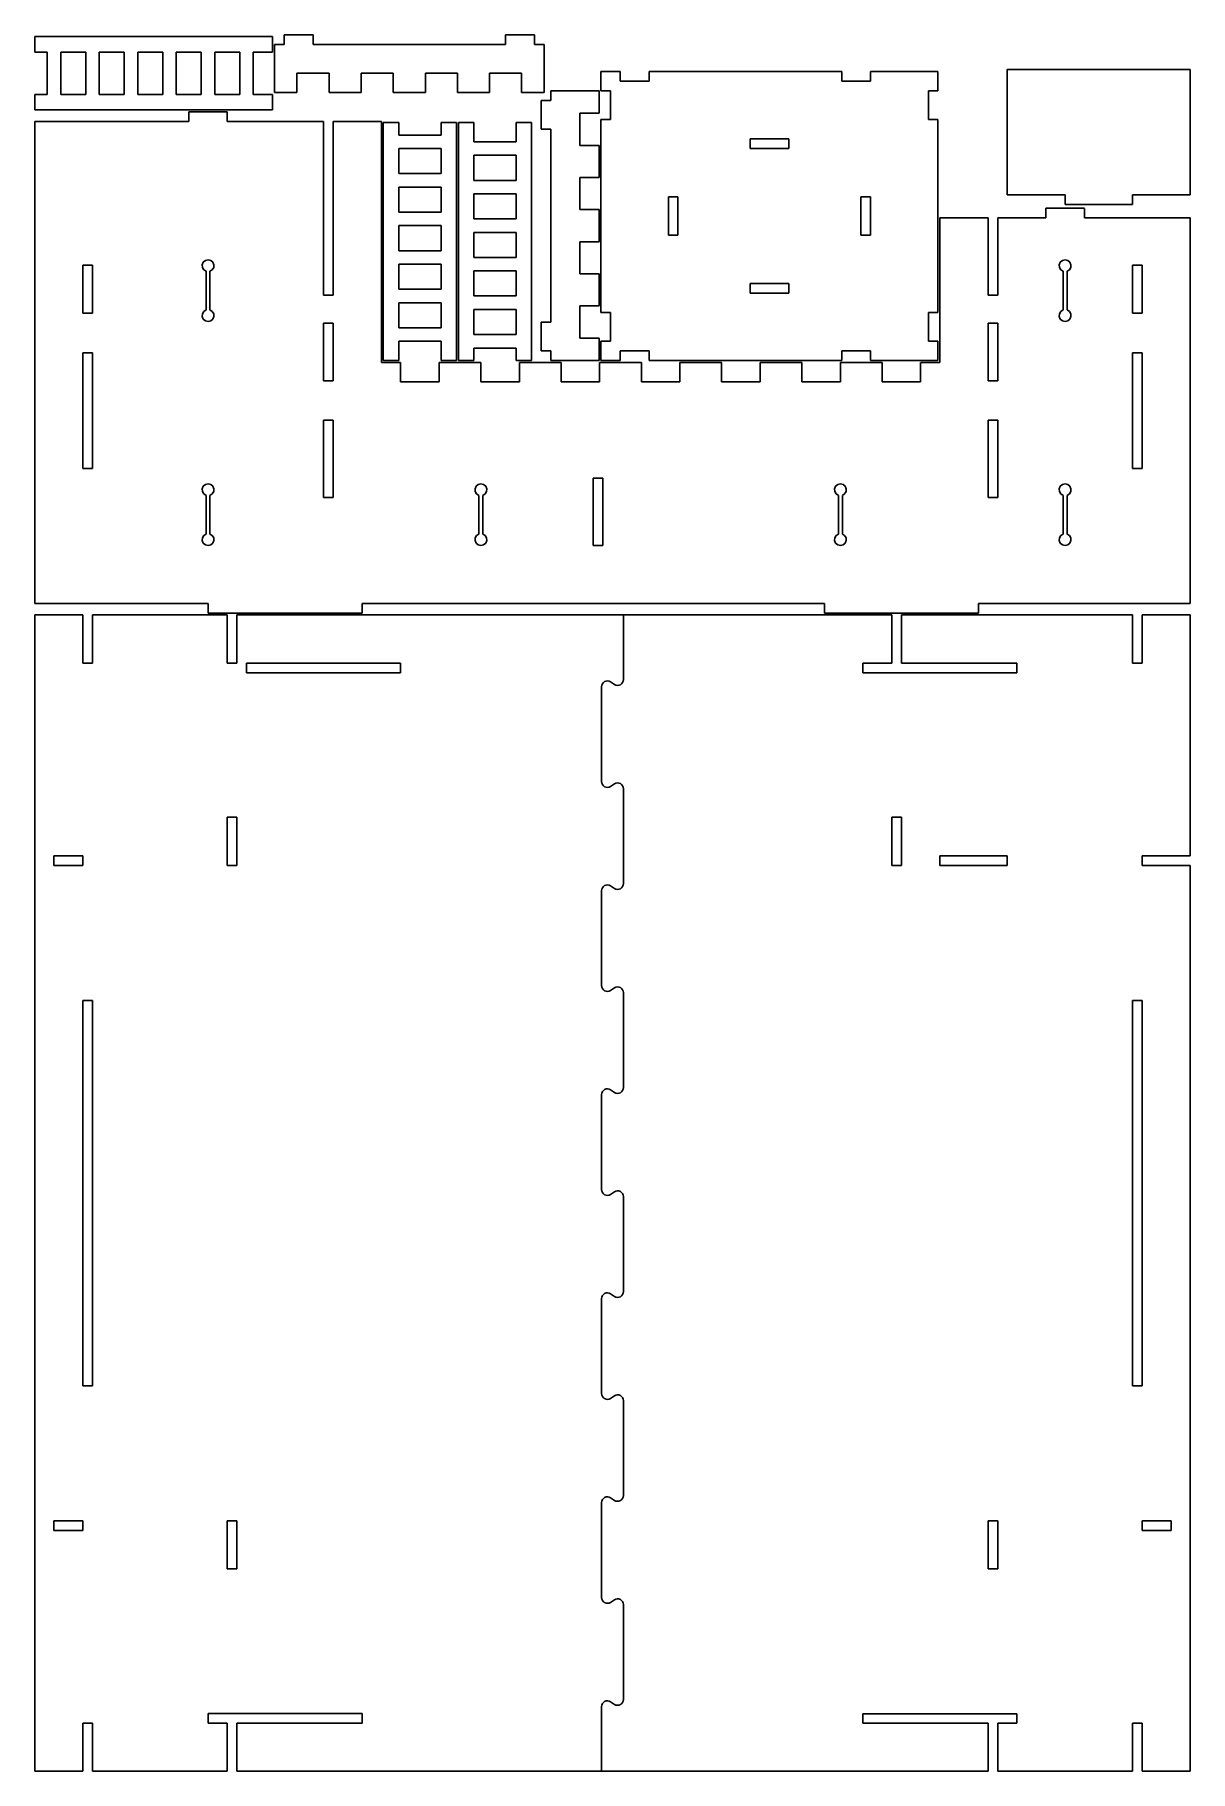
# Model space of a CAD drawing. Header units: millimetres. Extents: x -281 to 281, y -422 to 423.
import ezdxf

# ---------------------------------------------------------------- set-up
doc = ezdxf.new("R2010")
doc.units = ezdxf.units.MM
doc.header["$MEASUREMENT"] = 0

msp = doc.modelspace()

# ---------------------------------------------------------------- linework, layer by layer
for p, q in [((-159.84, 418.19), (-159.84, 422.87)), ((-159.84, 422.87), (-145.78, 422.87)), ((-145.78, 418.19), (-145.78, 422.87)), ((-52.03, 422.87), (-52.03, 418.2)), ((-52.03, 422.87), (-37.97, 422.87)), ((-37.97, 418.19), (-37.97, 422.87)), ((-281.25, 421.94), (-281.25, 414.44)), ((-281.25, 421.94), (-165.47, 421.94)), ((-281.25, 414.44), (-275.16, 414.44)), ((-275.16, 414.44), (-275.16, 393.81)), ((-256.41, 414.44), (-268.59, 414.44)), ((-268.59, 414.44), (-268.59, 393.81)), ((-256.41, 393.81), (-256.41, 414.44)), ((-249.84, 393.81), (-249.84, 414.44)), ((-249.84, 414.44), (-237.66, 414.44)), ((-237.66, 414.44), (-237.66, 393.81)), ((-218.91, 414.44), (-231.09, 414.44)), ((-231.09, 414.44), (-231.09, 393.81)), ((-218.91, 393.81), (-218.91, 414.43)), ((-200.16, 414.44), (-212.34, 414.44)), ((-212.34, 414.44), (-212.34, 393.82)), ((-200.16, 393.81), (-200.16, 414.44)), ((-181.41, 414.44), (-193.59, 414.44)), ((-193.59, 414.44), (-193.59, 393.82)), ((-181.41, 393.81), (-181.41, 414.43)), ((-165.47, 414.44), (-174.84, 414.44)), ((-174.84, 414.44), (-174.84, 393.81)), ((-165.47, 421.94), (-165.47, 414.44)), ((-164.53, 394.75), (-164.53, 418.19)), ((-164.53, 418.19), (-159.84, 418.19)), ((-145.78, 418.19), (-52.03, 418.19)), ((-37.97, 418.19), (-33.28, 418.19)), ((-33.28, 418.19), (-33.28, 394.75)), ((192.19, 405.94), (281.25, 405.94)), ((192.19, 405.94), (192.19, 345)), ((281.25, 405.94), (281.25, 345)), ((-153.59, 394.75), (-153.59, 404.12)), ((-153.59, 404.12), (-137.97, 404.12)), ((-137.97, 404.12), (-137.97, 394.75)), ((-122.34, 404.12), (-106.72, 404.12)), ((-122.34, 404.12), (-122.34, 394.75)), ((-106.72, 394.75), (-106.72, 404.12)), ((-91.09, 394.75), (-91.09, 404.12)), ((-91.09, 404.12), (-75.47, 404.12)), ((-75.47, 404.12), (-75.47, 394.75)), ((-59.84, 394.75), (-59.84, 404.12)), ((-59.84, 404.12), (-44.22, 404.12)), ((-44.22, 404.12), (-44.22, 394.75)), ((3.75, 405), (-5.62, 405)), ((-5.62, 405), (-5.62, 395.63)), ((3.75, 400.31), (3.75, 405)), ((17.81, 400.31), (3.75, 400.31)), ((111.56, 405), (17.81, 405)), ((17.81, 405), (17.81, 400.31)), ((111.56, 400.31), (111.56, 405)), ((125.63, 400.31), (111.56, 400.31)), ((158.44, 405), (125.63, 405)), ((125.63, 405), (125.63, 400.31)), ((158.44, 395.62), (158.44, 405)), ((-275.16, 393.81), (-281.25, 393.81)), ((-281.25, 393.81), (-281.25, 386.31)), ((-268.59, 393.81), (-256.41, 393.81)), ((-237.66, 393.81), (-249.84, 393.81)), ((-231.09, 393.81), (-218.91, 393.81)), ((-212.34, 393.81), (-200.16, 393.81)), ((-181.41, 393.81), (-193.59, 393.81)), ((-174.84, 393.81), (-165.47, 393.81)), ((-165.47, 393.81), (-165.47, 386.31)), ((-153.59, 394.75), (-164.53, 394.75)), ((-122.34, 394.75), (-137.97, 394.75)), ((-91.09, 394.75), (-106.72, 394.75)), ((-59.84, 394.75), (-75.47, 394.75)), ((-44.22, 394.75), (-33.28, 394.75)), ((-34.69, 390.94), (-30, 390.94)), ((-34.69, 376.88), (-34.69, 390.94)), ((-30, 390.94), (-30, 395.62)), ((-30, 395.62), (-6.56, 395.62)), ((-6.56, 395.62), (-6.56, 384.69)), ((-5.62, 395.62), (-0.94, 395.62)), ((-0.94, 395.62), (-0.94, 381.57)), ((153.75, 381.56), (153.75, 395.62)), ((153.75, 395.62), (158.44, 395.62)), ((-281.25, 386.31), (-165.47, 386.31)), ((-281.25, 146.25), (-281.25, 380.62)), ((-281.25, 380.62), (-206.25, 380.62)), ((-187.5, 385.31), (-206.25, 385.31)), ((-206.25, 385.3), (-206.25, 380.63)), ((-187.5, 385.31), (-187.5, 380.62)), ((-187.5, 380.62), (-140.62, 380.62)), ((-140.62, 380.62), (-140.62, 296.25)), ((-135.94, 296.25), (-135.94, 380.62)), ((-135.94, 380.62), (-112.51, 380.62)), ((-112.5, 263.44), (-112.5, 380.62)), ((-104.06, 380.16), (-111.56, 380.16)), ((-111.56, 380.16), (-111.56, 264.38)), ((-104.06, 374.06), (-104.06, 380.16)), ((-83.44, 380.16), (-75.96, 380.16)), ((-83.44, 380.16), (-83.44, 374.08)), ((-75.94, 264.38), (-75.94, 380.16)), ((-67.5, 380.16), (-75, 380.16)), ((-75, 380.16), (-75, 264.38)), ((-67.5, 370.78), (-67.5, 380.16)), ((-46.88, 370.78), (-46.88, 380.16)), ((-46.87, 380.16), (-39.37, 380.16)), ((-39.37, 380.16), (-39.37, 264.38)), ((-6.56, 384.69), (-15.94, 384.69)), ((-15.94, 384.69), (-15.94, 369.06)), ((-0.94, 381.56), (-5.62, 381.56)), ((-5.62, 381.56), (-5.62, 287.81)), ((158.44, 381.56), (153.75, 381.56)), ((158.44, 287.81), (158.44, 381.56)), ((-104.06, 374.06), (-83.44, 374.06)), ((-34.69, 376.88), (-30.01, 376.88)), ((-30, 283.12), (-30, 376.87)), ((85.78, 372.19), (67.03, 372.19)), ((67.03, 372.19), (67.03, 367.5)), ((85.78, 367.5), (85.78, 372.19)), ((-104.06, 367.5), (-104.06, 355.31)), ((-83.44, 367.5), (-104.06, 367.5)), ((-83.44, 355.31), (-83.44, 367.5)), ((-46.88, 370.78), (-67.5, 370.78)), ((-46.88, 364.22), (-67.5, 364.22)), ((-67.5, 352.03), (-67.5, 364.21)), ((-46.88, 364.22), (-46.88, 352.03)), ((-15.94, 369.06), (-6.56, 369.06)), ((-6.56, 369.06), (-6.56, 353.44)), ((67.03, 367.5), (85.78, 367.5)), ((-104.06, 355.31), (-83.44, 355.31)), ((-104.06, 336.56), (-104.06, 348.75)), ((-104.06, 348.75), (-83.44, 348.75)), ((-83.44, 348.75), (-83.44, 336.56)), ((-67.5, 352.03), (-46.88, 352.03)), ((-6.56, 353.44), (-15.94, 353.44)), ((-15.94, 353.44), (-15.94, 337.81)), ((-67.5, 333.28), (-67.5, 345.47)), ((-46.88, 345.47), (-67.5, 345.47)), ((-46.88, 333.28), (-46.88, 345.47)), ((27.19, 325.31), (27.19, 344.06)), ((27.19, 344.06), (31.87, 344.06)), ((31.88, 344.06), (31.88, 325.31)), ((120.94, 344.06), (120.94, 325.31)), ((125.63, 344.06), (120.94, 344.06)), ((125.63, 325.31), (125.63, 344.06)), ((192.19, 345), (220.31, 345)), ((210.94, 333.75), (210.94, 338.44)), ((210.94, 338.44), (229.69, 338.44)), ((220.31, 345), (220.31, 340.31)), ((220.31, 340.31), (253.12, 340.31)), ((229.69, 333.75), (229.69, 338.42)), ((281.25, 345), (253.13, 345)), ((253.12, 345), (253.12, 340.31)), ((-83.44, 336.56), (-104.06, 336.56)), ((-104.06, 330), (-83.44, 330)), ((-104.06, 317.81), (-104.06, 330)), ((-83.44, 330), (-83.44, 317.81)), ((-67.5, 333.28), (-46.88, 333.28)), ((-6.56, 337.81), (-15.94, 337.81)), ((-6.56, 322.19), (-6.56, 337.81)), ((159.38, 333.75), (159.38, 263.44)), ((182.81, 333.75), (159.38, 333.75)), ((182.81, 296.25), (182.81, 333.75)), ((210.94, 333.75), (187.5, 333.75)), ((187.5, 333.75), (187.5, 296.25)), ((229.69, 333.75), (281.25, 333.75)), ((281.25, 333.75), (281.25, 146.25)), ((-67.5, 314.53), (-67.5, 326.72)), ((-67.5, 326.72), (-46.88, 326.72)), ((-46.88, 326.72), (-46.88, 314.54)), ((-15.94, 306.56), (-15.94, 322.19)), ((-15.94, 322.19), (-6.56, 322.19)), ((31.88, 325.31), (27.19, 325.31)), ((120.94, 325.31), (125.62, 325.31)), ((-198.18, 313.09), (-199.2, 312.23)), ((-196.88, 313.41), (-198.18, 313.09)), ((-195.57, 313.09), (-196.88, 313.41)), ((-194.55, 312.23), (-195.57, 313.09)), ((-83.44, 317.81), (-104.06, 317.81)), ((-46.88, 314.53), (-67.5, 314.53)), ((217.98, 312.23), (219.01, 313.09)), ((219.01, 313.09), (220.31, 313.41)), ((220.31, 313.41), (221.62, 313.09)), ((221.62, 313.09), (222.64, 312.23)), ((-257.81, 310.8), (-253.13, 310.8)), ((-257.81, 287.36), (-257.81, 310.79)), ((-253.13, 310.79), (-253.13, 287.36)), ((-199.63, 309.65), (-199.73, 310.99)), ((-199.2, 312.23), (-199.72, 311)), ((-198.95, 308.5), (-199.63, 309.65)), ((-197.81, 307.78), (-198.95, 308.5)), ((-197.81, 289.03), (-197.81, 307.78)), ((-195.94, 307.78), (-194.8, 308.5)), ((-195.94, 289.03), (-195.94, 307.78)), ((-194.8, 308.5), (-194.12, 309.65)), ((-194.02, 310.99), (-194.55, 312.23)), ((-194.12, 309.65), (-194.02, 310.99)), ((-83.44, 311.25), (-104.06, 311.25)), ((-104.06, 311.25), (-104.06, 299.06)), ((-83.44, 311.25), (-83.44, 299.06)), ((-67.5, 307.97), (-46.88, 307.97)), ((-67.5, 295.78), (-67.5, 307.97)), ((-46.88, 307.97), (-46.88, 295.78)), ((-6.56, 306.56), (-15.94, 306.56)), ((-6.56, 290.94), (-6.56, 306.56)), ((217.46, 310.99), (217.98, 312.23)), ((217.55, 309.65), (217.46, 310.99)), ((218.24, 308.5), (217.55, 309.65)), ((219.38, 307.78), (218.24, 308.5)), ((219.38, 289.03), (219.38, 307.78)), ((222.38, 308.5), (221.25, 307.78)), ((221.25, 307.78), (221.25, 289.03)), ((223.07, 309.65), (222.38, 308.5)), ((222.64, 312.23), (223.16, 310.99)), ((223.16, 310.99), (223.07, 309.65)), ((253.12, 310.8), (257.81, 310.8)), ((253.12, 287.36), (253.12, 310.8)), ((257.81, 310.8), (257.81, 287.36)), ((-140.62, 296.25), (-135.94, 296.25)), ((-104.06, 299.06), (-83.44, 299.06)), ((-46.88, 295.78), (-67.5, 295.78)), ((85.78, 301.87), (67.03, 301.87)), ((67.03, 301.87), (67.03, 297.19)), ((67.03, 297.19), (85.78, 297.19)), ((85.78, 297.19), (85.78, 301.87)), ((187.5, 296.25), (182.81, 296.25)), ((-253.13, 287.36), (-257.81, 287.36)), ((-199.63, 287.16), (-198.95, 288.31)), ((-198.95, 288.31), (-197.81, 289.03)), ((-195.94, 289.03), (-194.8, 288.31)), ((-194.8, 288.31), (-194.12, 287.16)), ((-83.44, 292.5), (-104.06, 292.5)), ((-104.06, 280.31), (-104.06, 292.5)), ((-83.44, 292.5), (-83.44, 280.32)), ((-67.5, 277.03), (-67.5, 289.22)), ((-46.88, 289.22), (-67.5, 289.22)), ((-46.88, 277.03), (-46.88, 289.22)), ((-15.94, 275.31), (-15.94, 290.94)), ((-15.94, 290.94), (-6.56, 290.94)), ((-5.62, 287.81), (-0.94, 287.81)), ((-0.94, 287.81), (-0.94, 273.75)), ((153.75, 273.75), (153.75, 287.81)), ((153.75, 287.81), (158.44, 287.81)), ((217.55, 287.16), (218.24, 288.31)), ((218.24, 288.31), (219.37, 289.03)), ((221.25, 289.03), (222.38, 288.31)), ((222.38, 288.31), (223.07, 287.16)), ((257.81, 287.36), (253.12, 287.36)), ((-199.73, 285.82), (-199.63, 287.16)), ((-199.2, 284.59), (-199.73, 285.82)), ((-198.18, 283.72), (-199.2, 284.58)), ((-196.88, 283.41), (-198.18, 283.72)), ((-195.57, 283.72), (-196.88, 283.41)), ((-194.55, 284.59), (-195.57, 283.72)), ((-194.02, 285.82), (-194.54, 284.59)), ((-194.12, 287.16), (-194.02, 285.82)), ((-140.62, 282.58), (-135.94, 282.58)), ((-140.62, 254.46), (-140.62, 282.58)), ((-135.94, 282.58), (-135.94, 254.46)), ((-104.06, 280.31), (-83.44, 280.31)), ((-34.69, 269.06), (-34.69, 283.12)), ((-30, 283.12), (-34.67, 283.12)), ((182.81, 254.46), (182.81, 282.58)), ((182.82, 282.58), (187.5, 282.58)), ((187.5, 282.58), (187.5, 254.46)), ((217.46, 285.82), (217.55, 287.16)), ((217.98, 284.59), (217.46, 285.82)), ((219.01, 283.72), (217.98, 284.59)), ((220.31, 283.41), (219.01, 283.72)), ((221.62, 283.72), (220.31, 283.41)), ((222.64, 284.58), (221.62, 283.72)), ((223.16, 285.82), (222.64, 284.59)), ((223.07, 287.16), (223.16, 285.82)), ((-104.06, 273.75), (-104.06, 264.38)), ((-104.06, 273.75), (-83.44, 273.75)), ((-83.44, 273.75), (-83.44, 264.38)), ((-67.5, 277.03), (-46.88, 277.03)), ((-46.88, 270.47), (-67.5, 270.47)), ((-67.5, 264.38), (-67.5, 270.46)), ((-46.88, 264.38), (-46.88, 270.47)), ((-6.56, 275.31), (-15.93, 275.31)), ((-6.56, 264.38), (-6.56, 275.31)), ((-0.94, 273.75), (-5.62, 273.75)), ((-5.62, 273.75), (-5.62, 264.38)), ((158.44, 273.75), (153.75, 273.75)), ((158.44, 264.38), (158.44, 273.75)), ((-253.13, 268.12), (-257.81, 268.12)), ((-257.81, 268.12), (-257.81, 211.88)), ((-253.13, 211.88), (-253.13, 268.12)), ((-103.12, 263.44), (-112.5, 263.44)), ((-104.06, 264.38), (-111.56, 264.38)), ((-103.12, 254.06), (-103.12, 263.44)), ((-64.06, 263.44), (-84.37, 263.44)), ((-84.37, 263.44), (-84.37, 254.06)), ((-83.44, 264.38), (-75.94, 264.38)), ((-67.5, 264.38), (-75, 264.38)), ((-64.06, 254.06), (-64.06, 263.44)), ((-39.38, 264.38), (-46.87, 264.38)), ((-25, 263.44), (-45.31, 263.44)), ((-45.31, 263.44), (-45.31, 254.06)), ((-34.69, 269.06), (-30, 269.06)), ((-30, 269.06), (-30, 264.38)), ((-30, 264.38), (-6.56, 264.38)), ((-25, 254.06), (-25, 263.44)), ((-6.25, 263.44), (14.06, 263.44)), ((-6.25, 254.06), (-6.25, 263.44)), ((-5.62, 264.38), (3.75, 264.38)), ((17.81, 269.06), (3.75, 269.06)), ((3.75, 269.06), (3.75, 264.38)), ((14.06, 263.44), (14.06, 254.06)), ((17.81, 264.38), (17.81, 269.05)), ((111.56, 264.38), (17.81, 264.38)), ((32.81, 254.06), (32.81, 263.44)), ((32.81, 263.44), (53.13, 263.44)), ((53.13, 263.44), (53.13, 254.06)), ((92.19, 263.44), (71.88, 263.44)), ((71.88, 254.06), (71.88, 263.44)), ((92.19, 254.06), (92.19, 263.44)), ((131.25, 263.44), (110.94, 263.44)), ((110.94, 254.06), (110.94, 263.44)), ((125.63, 269.06), (111.56, 269.06)), ((111.56, 269.06), (111.56, 264.38)), ((125.63, 269.06), (125.63, 264.38)), ((125.63, 264.38), (158.44, 264.38)), ((131.25, 254.06), (131.25, 263.44)), ((150, 254.06), (150, 263.44)), ((159.38, 263.44), (150.01, 263.44)), ((253.12, 268.12), (253.12, 211.88)), ((257.81, 268.12), (253.12, 268.12)), ((257.81, 211.88), (257.81, 268.12)), ((-135.94, 254.46), (-140.62, 254.46)), ((-84.38, 254.06), (-103.12, 254.06)), ((-45.31, 254.06), (-64.06, 254.06)), ((-25, 254.06), (-6.25, 254.06)), ((14.06, 254.06), (32.81, 254.06)), ((53.13, 254.06), (71.88, 254.06)), ((92.19, 254.06), (110.94, 254.06)), ((131.25, 254.06), (150, 254.06)), ((187.5, 254.46), (182.81, 254.46)), ((-135.94, 235.31), (-140.62, 235.31)), ((-140.62, 235.31), (-140.62, 197.81)), ((-135.94, 197.81), (-135.94, 235.31)), ((187.5, 235.31), (182.81, 235.31)), ((182.81, 235.31), (182.81, 197.81)), ((187.5, 197.81), (187.5, 235.31)), ((-257.81, 211.88), (-253.13, 211.88)), ((253.13, 211.88), (257.81, 211.88)), ((-199.73, 201.96), (-199.2, 203.2)), ((-199.2, 203.2), (-198.18, 204.06)), ((-198.18, 204.06), (-196.88, 204.37)), ((-196.87, 204.37), (-195.57, 204.06)), ((-195.57, 204.06), (-194.55, 203.2)), ((-194.55, 203.2), (-194.02, 201.96)), ((-66.91, 201.96), (-66.39, 203.2)), ((-66.39, 203.2), (-65.37, 204.06)), ((-65.37, 204.06), (-64.06, 204.37)), ((-64.06, 204.37), (-62.76, 204.06)), ((-62.76, 204.06), (-61.73, 203.2)), ((-61.73, 203.2), (-61.21, 201.96)), ((-4.69, 207.19), (-9.37, 207.19)), ((-9.37, 207.19), (-9.37, 174.38)), ((-4.69, 174.38), (-4.69, 207.19)), ((108.09, 201.96), (108.61, 203.2)), ((108.61, 203.2), (109.63, 204.06)), ((109.63, 204.06), (110.94, 204.37)), ((110.94, 204.37), (112.24, 204.06)), ((112.24, 204.06), (113.27, 203.2)), ((113.27, 203.2), (113.79, 201.96)), ((217.98, 203.2), (217.46, 201.96)), ((219.01, 204.06), (217.98, 203.2)), ((220.31, 204.37), (219.01, 204.06)), ((221.62, 204.06), (220.31, 204.37)), ((222.64, 203.2), (221.62, 204.06)), ((223.16, 201.96), (222.64, 203.2)), ((-199.63, 200.62), (-199.73, 201.96)), ((-198.95, 199.47), (-199.63, 200.62)), ((-197.81, 198.75), (-198.95, 199.47)), ((-197.81, 180), (-197.81, 198.75)), ((-194.8, 199.47), (-195.94, 198.75)), ((-195.94, 198.75), (-195.94, 180)), ((-194.12, 200.62), (-194.8, 199.47)), ((-194.02, 201.96), (-194.12, 200.62)), ((-140.62, 197.81), (-135.94, 197.81)), ((-66.82, 200.62), (-66.91, 201.96)), ((-66.13, 199.47), (-66.82, 200.62)), ((-65, 198.75), (-66.13, 199.47)), ((-65, 180), (-65, 198.75)), ((-61.99, 199.47), (-63.12, 198.75)), ((-63.12, 198.75), (-63.12, 180)), ((-61.3, 200.62), (-61.99, 199.47)), ((-61.21, 201.96), (-61.3, 200.62)), ((108.18, 200.62), (108.09, 201.96)), ((108.87, 199.47), (108.18, 200.62)), ((110, 198.75), (108.87, 199.47)), ((110, 180), (110, 198.75)), ((113.01, 199.47), (111.88, 198.75)), ((111.88, 198.75), (111.88, 180)), ((113.7, 200.62), (113.01, 199.47)), ((113.79, 201.96), (113.7, 200.62)), ((182.81, 197.81), (187.5, 197.81)), ((217.46, 201.96), (217.55, 200.62)), ((217.55, 200.62), (218.24, 199.47)), ((218.24, 199.47), (219.38, 198.75)), ((219.38, 198.75), (219.38, 180)), ((221.25, 198.75), (222.38, 199.47)), ((221.25, 180), (221.25, 198.75)), ((222.38, 199.47), (223.07, 200.62)), ((223.07, 200.62), (223.16, 201.96)), ((-199.73, 176.79), (-199.63, 178.13)), ((-199.63, 178.13), (-198.95, 179.28)), ((-198.95, 179.28), (-197.81, 180)), ((-195.94, 180), (-194.8, 179.28)), ((-194.8, 179.28), (-194.12, 178.13)), ((-194.12, 178.13), (-194.02, 176.79)), ((-66.91, 176.79), (-66.82, 178.13)), ((-66.82, 178.13), (-66.13, 179.28)), ((-66.13, 179.28), (-65, 180)), ((-63.12, 180), (-61.99, 179.28)), ((-61.99, 179.28), (-61.3, 178.13)), ((-61.3, 178.13), (-61.21, 176.79)), ((108.09, 176.79), (108.18, 178.13)), ((108.18, 178.13), (108.87, 179.28)), ((108.87, 179.28), (110, 180)), ((111.88, 180), (113.01, 179.28)), ((113.01, 179.28), (113.7, 178.13)), ((113.7, 178.13), (113.79, 176.79)), ((217.55, 178.13), (217.46, 176.79)), ((218.24, 179.28), (217.55, 178.13)), ((219.37, 180), (218.24, 179.28)), ((222.38, 179.28), (221.25, 180)), ((223.07, 178.13), (222.38, 179.28)), ((223.16, 176.79), (223.07, 178.13)), ((-199.2, 175.55), (-199.73, 176.79)), ((-198.18, 174.69), (-199.2, 175.55)), ((-196.88, 174.38), (-198.18, 174.69)), ((-195.57, 174.69), (-196.87, 174.38)), ((-194.55, 175.55), (-195.57, 174.69)), ((-194.02, 176.79), (-194.55, 175.56)), ((-66.39, 175.55), (-66.91, 176.79)), ((-65.37, 174.69), (-66.39, 175.55)), ((-64.06, 174.38), (-65.37, 174.69)), ((-62.76, 174.69), (-64.05, 174.38)), ((-61.73, 175.55), (-62.76, 174.69)), ((-61.21, 176.79), (-61.73, 175.55)), ((-9.37, 174.38), (-4.69, 174.38)), ((108.61, 175.56), (108.09, 176.79)), ((109.63, 174.69), (108.61, 175.55)), ((110.94, 174.38), (109.63, 174.69)), ((112.24, 174.69), (110.94, 174.38)), ((113.27, 175.55), (112.24, 174.69)), ((113.79, 176.79), (113.27, 175.56)), ((217.46, 176.79), (217.98, 175.56)), ((217.98, 175.55), (219.01, 174.69)), ((219.01, 174.69), (220.31, 174.38)), ((220.31, 174.38), (221.62, 174.69)), ((221.62, 174.69), (222.64, 175.55)), ((222.64, 175.56), (223.16, 176.79)), ((-196.88, 146.25), (-281.25, 146.25)), ((-196.88, 146.25), (-196.88, 141.56)), ((103.13, 146.25), (-121.87, 146.25)), ((-121.87, 141.56), (-121.87, 146.24)), ((103.13, 141.56), (103.13, 146.25)), ((281.25, 146.25), (178.13, 146.25)), ((178.13, 146.25), (178.13, 141.57)), ((-281.25, 140.62), (-257.81, 140.62)), ((-281.25, -421.88), (-281.25, 140.62)), ((-257.81, 140.62), (-257.81, 117.19)), ((-253.14, 140.62), (-187.5, 140.62)), ((-253.14, 117.19), (-253.14, 140.62)), ((-196.87, 141.56), (-121.87, 141.56)), ((-187.5, 140.62), (-187.5, 117.19)), ((-182.81, 140.62), (5.32, 140.62)), ((-182.81, 117.19), (-182.81, 140.62)), ((5.32, 140.62), (135.94, 140.62)), ((5.32, 140.62), (5.32, 109.15)), ((178.12, 141.56), (103.13, 141.56)), ((135.94, 140.62), (135.94, 117.19)), ((140.63, 117.19), (140.63, 140.62)), ((140.63, 140.62), (253.12, 140.62)), ((253.12, 140.62), (253.12, 117.19)), ((257.81, 117.19), (257.81, 140.62)), ((257.81, 140.62), (281.25, 140.62)), ((281.25, 140.62), (281.25, 23.44)), ((-257.81, 117.19), (-253.14, 117.19)), ((-187.5, 117.19), (-182.81, 117.19)), ((-103.12, 117.19), (-178.13, 117.19)), ((-178.13, 117.19), (-178.13, 112.5)), ((-178.13, 112.5), (-103.12, 112.5)), ((-103.12, 112.5), (-103.12, 117.19)), ((135.94, 117.19), (121.88, 117.19)), ((121.88, 117.19), (121.88, 112.5)), ((121.88, 112.5), (196.88, 112.5)), ((196.88, 117.19), (140.63, 117.19)), ((196.88, 112.5), (196.88, 117.19)), ((253.12, 117.19), (257.81, 117.19)), ((-5.32, 105.73), (-5.32, 59.54)), ((0.94, 106.81), (-0.94, 108.07)), ((-0.94, 57.2), (0.94, 58.45)), ((5.32, 56.11), (5.32, 9.92)), ((-182.81, 42.19), (-187.5, 42.19)), ((-187.5, 42.19), (-187.5, 18.75)), ((-182.81, 18.75), (-182.81, 42.19)), ((140.63, 42.19), (135.94, 42.19)), ((135.94, 42.19), (135.94, 18.75)), ((140.63, 18.75), (140.63, 42.19)), ((-257.81, 23.44), (-271.88, 23.44)), ((-271.88, 23.44), (-271.88, 18.75)), ((-271.88, 18.75), (-257.81, 18.75)), ((-257.81, 18.75), (-257.81, 23.44)), ((-187.5, 18.75), (-182.81, 18.75)), ((135.94, 18.75), (140.63, 18.75)), ((192.19, 23.44), (159.4, 23.44)), ((159.4, 23.44), (159.4, 18.75)), ((159.4, 18.75), (192.13, 18.75)), ((192.13, 18.75), (192.19, 23.44)), ((281.25, 23.44), (257.81, 23.44)), ((257.81, 23.44), (257.81, 18.75)), ((257.81, 18.75), (281.25, 18.75)), ((281.25, 18.75), (281.25, -421.88)), ((0.94, 7.58), (-0.94, 8.84)), ((-5.32, 6.5), (-5.32, -39.69)), ((-0.94, -42.03), (0.94, -40.77)), ((-257.81, -46.88), (-257.81, -234.38)), ((-253.15, -46.88), (-257.81, -46.88)), ((-253.13, -234.38), (-253.15, -46.88)), ((5.32, -43.11), (5.32, -89.3)), ((257.81, -46.88), (253.12, -46.88)), ((253.12, -46.88), (253.15, -234.38)), ((257.81, -234.38), (257.81, -46.88)), ((-5.32, -92.72), (-5.32, -138.91)), ((0.94, -91.64), (-0.94, -90.38)), ((-0.94, -141.25), (0.94, -140)), ((5.32, -142.34), (5.32, -188.53)), ((-5.32, -191.95), (-5.32, -238.14)), ((0.94, -190.87), (-0.94, -189.61)), ((-257.81, -234.38), (-253.13, -234.38)), ((253.15, -234.38), (257.81, -234.38)), ((-0.94, -240.48), (0.94, -239.22)), ((5.32, -241.56), (5.32, -287.75)), ((-5.32, -291.17), (-5.32, -337.36)), ((0.94, -290.09), (-0.94, -288.83)), ((-271.88, -300), (-271.88, -304.69)), ((-257.81, -300), (-271.88, -300)), ((-257.81, -304.69), (-257.81, -300)), ((-187.5, -300), (-187.5, -323.44)), ((-182.81, -300), (-187.5, -300)), ((-182.81, -323.44), (-182.81, -300)), ((187.5, -300), (182.81, -300)), ((182.81, -300), (182.81, -323.44)), ((187.5, -323.44), (187.5, -300)), ((271.88, -300), (257.81, -300)), ((257.81, -300), (257.81, -304.69)), ((271.88, -304.69), (271.88, -300)), ((-271.88, -304.69), (-257.81, -304.69)), ((257.81, -304.69), (271.88, -304.69)), ((-187.5, -323.44), (-182.81, -323.44)), ((182.81, -323.44), (187.5, -323.44)), ((-0.94, -339.7), (0.94, -338.45)), ((5.32, -340.79), (5.32, -386.98)), ((0.94, -389.32), (-0.94, -388.06)), ((-121.81, -393.72), (-196.88, -393.75)), ((-196.88, -393.75), (-196.88, -398.44)), ((-121.81, -398.45), (-121.81, -393.72)), ((-5.32, -390.4), (-5.32, -421.88)), ((196.88, -393.87), (121.88, -393.87)), ((121.88, -393.87), (121.88, -398.44)), ((196.88, -398.44), (196.88, -393.87)), ((-257.81, -398.53), (-257.81, -421.88)), ((-253.13, -398.53), (-257.81, -398.53)), ((-253.13, -421.88), (-253.13, -398.53)), ((-196.88, -398.44), (-187.5, -398.44)), ((-187.5, -398.44), (-187.5, -421.88)), ((-182.81, -398.45), (-121.81, -398.45)), ((-182.81, -421.88), (-182.81, -398.45)), ((121.88, -398.44), (182.81, -398.44)), ((182.81, -398.44), (182.81, -421.88)), ((187.5, -421.88), (187.5, -398.44)), ((187.5, -398.44), (196.88, -398.44)), ((257.81, -398.44), (253.12, -398.44)), ((253.12, -398.44), (253.12, -421.88)), ((257.81, -421.88), (257.81, -398.44)), ((-257.81, -421.88), (-281.25, -421.88)), ((-187.5, -421.88), (-253.13, -421.88)), ((-5.32, -421.88), (-182.81, -421.88)), ((182.81, -421.88), (-5.32, -421.88)), ((253.12, -421.88), (187.5, -421.88)), ((281.25, -421.88), (257.81, -421.88))]:
    msp.add_line(p, q)
for centre, start, end in [((-2.5, 105.73), 56.30993, 180), ((2.5, 109.15), 236.30993, 0), ((-2.5, 59.54), 180, 303.69007), ((2.5, 56.11), 0, 123.69007), ((-2.5, 6.5), 56.30993, 180), ((2.5, 9.92), 236.30993, 0), ((-2.5, -39.69), 180, 303.69007), ((2.5, -43.11), 0, 123.69007), ((-2.5, -92.72), 56.30993, 180), ((2.5, -89.3), 236.30993, 0), ((-2.5, -138.91), 180, 303.69007), ((2.5, -142.34), 0, 123.69007), ((-2.5, -191.95), 56.30993, 180), ((2.5, -188.53), 236.30993, 0), ((-2.5, -238.14), 180, 303.69007), ((2.5, -241.56), 0, 123.69007), ((-2.5, -291.17), 56.30993, 180), ((2.5, -287.75), 236.30993, 0), ((-2.5, -337.36), 180, 303.69007), ((2.5, -340.79), 0, 123.69007), ((-2.5, -390.4), 56.30993, 180), ((2.5, -386.98), 236.30993, 0)]:
    msp.add_arc(centre, 2.81, start, end)

doc.saveas('drawing.dxf')
